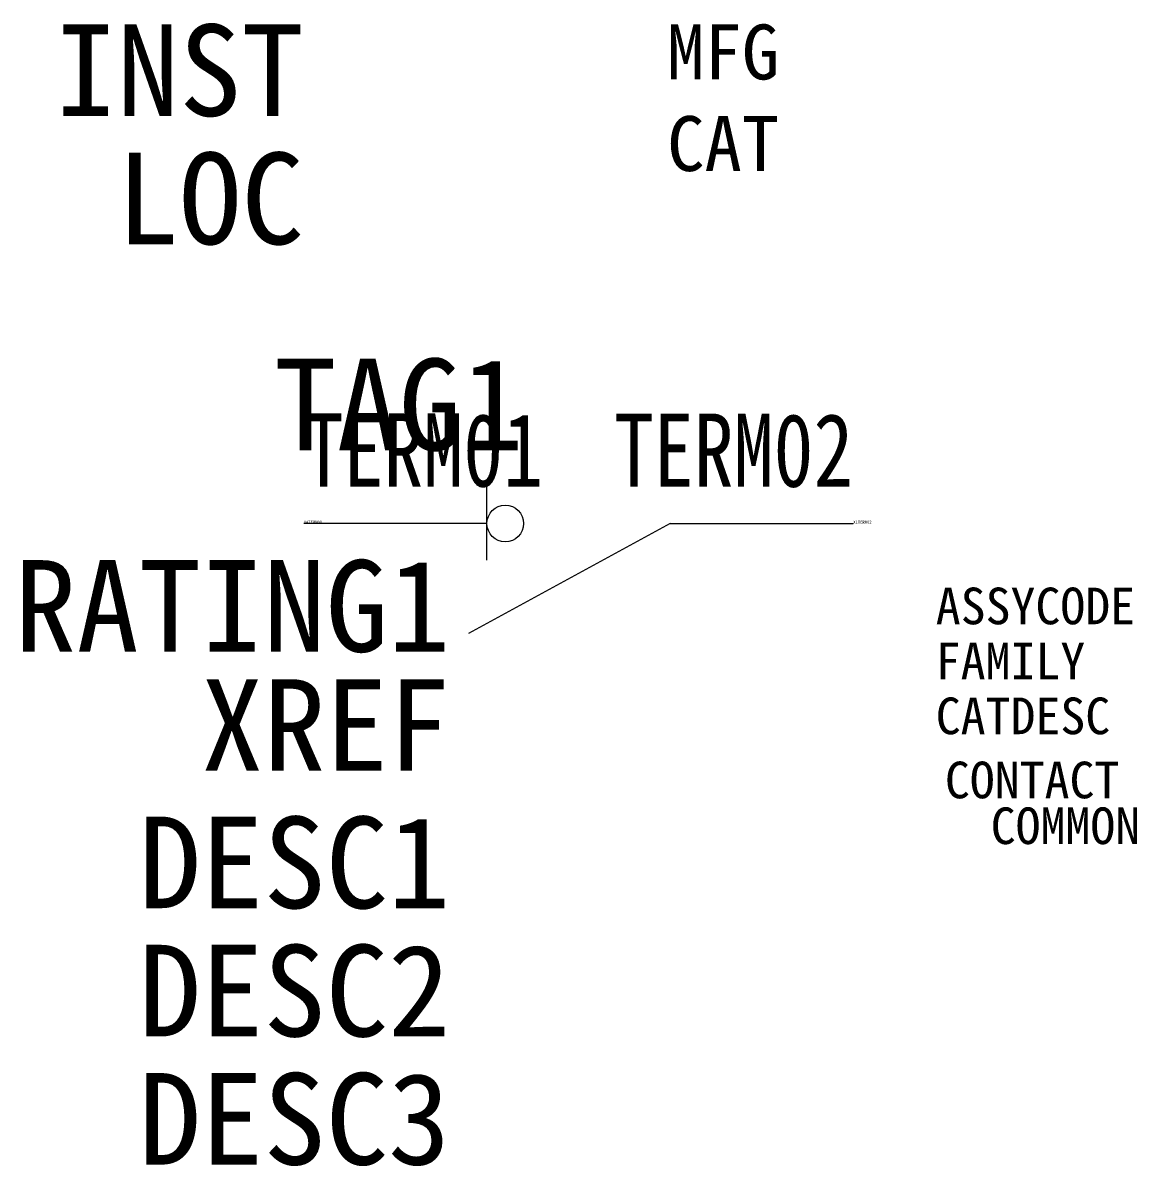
# Model space of a CAD drawing. Header units: millimetres. Extents: x -12.7 to 17.7, y -17.5 to 13.7.
import ezdxf
from ezdxf.enums import TextEntityAlignment as Align

# ---------------------------------------------------------------- set-up
doc = ezdxf.new("R2010")
doc.units = ezdxf.units.MM
doc.header["$LTSCALE"] = 12
doc.styles.add('WD_IEC', font='')
doc.styles.get('WD_IEC').set_extended_font_data('SimSun')

msp = doc.modelspace()

# ---------------------------------------------------------------- linework, layer by layer
for p, q in [((0, -1), (0, 1)), ((0, 0), (-5, 0)), ((5, 0), (-0.5, -3)), ((5, 0), (10, 0))]:
    msp.add_line(p, q)
msp.add_circle((0.5, 0), 0.5)

# ---------------------------------------------------------------- texts
at = {"style": 'WD_IEC'}
for tag, text, p in [('INST', '', (-5, 11.125)), ('LOC', '', (-5, 7.625)), ('TAG1', 'QL', (1, 2)), ('RATING1', '', (-1, -3.5)), ('XREF', '', (-1, -6.75)), ('DESC1', '', (-1, -10.5)), ('DESC2', '', (-1, -14)), ('DESC3', '', (-1, -17.5))]:
    msp.add_attdef(tag, text=text, height=2.5, dxfattribs=at).set_placement(p, align=Align.RIGHT)
for tag, p, s, height, flags in [('MFG', (4.917, 12.122), '', 1.5, 9), ('CAT', (4.917, 9.622), '', 1.5, 9), ('X4TERM01', (-5, 0), '', 0.08, 1), ('X1TERM02', (10, 0), '', 0.08, 1), ('ASSYCODE', (12.25, -2.75), '', 1, 1), ('FAMILY', (12.25, -4.25), 'DS', 1, 1), ('CATDESC', (12.25, -5.75), '', 1, 1), ('CONTACT', (12.5, -7.5), 'NO', 1, 1), ('COMMON', (13.75, -8.75), '02', 1, 1)]:
    msp.add_attdef(tag, p, s, height=height, dxfattribs=dict(at, flags=flags))
at = {"style": 'WD_IEC', "width": 0.8}
msp.add_attdef('TERM01', (-5, 1.007), '', height=2, dxfattribs=at)
msp.add_attdef('TERM02', text='', height=2, dxfattribs=at).set_placement((10, 1.003), align=Align.RIGHT)

doc.saveas('drawing.dxf')
